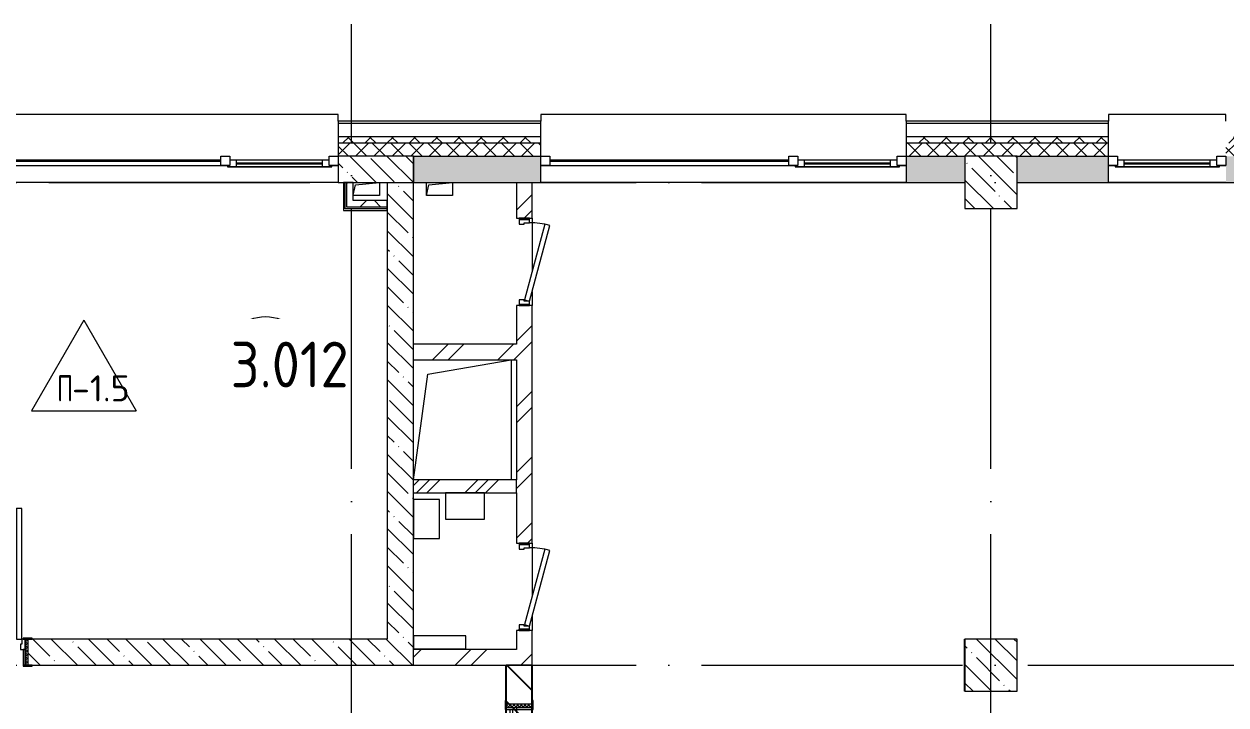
# Model space of a CAD drawing. Header units: millimetres. Extents: x -68946 to 288321, y -402657 to 324925.
# Drawn here: x 25554 to 34762, y -204871 to -199653 of the extents above; entities that cross this region are included whole.
import ezdxf

# ---------------------------------------------------------------- set-up
doc = ezdxf.new("R2010")
doc.units = ezdxf.units.MM
doc.linetypes.add('ADSK_Линия сетки', pattern=[2500, 2000, -250, 0, -250])
for name, color, linetype, lineweight in [('A-AREA-____-IDEN', 250, 'Continuous', 9), ('A-DETL-____-OTLN', 250, 'Continuous', 5), ('A-DETL-GENF-OTLN', 250, 'Continuous', 5), ('A-DOOR-____-MCUT', 250, 'Continuous', 5), ('A-DOOR-____-OTLN', 250, 'Continuous', 5), ('A-DOOR-FRAM-MCUT', 31, 'Continuous', 5), ('A-DOOR-FRAM-OTLN', 31, 'Continuous', 5), ('A-DOOR-GLAZ-MCUT', 31, 'Continuous', 5), ('A-FLOR-____-IDEN', 11, 'Continuous', 9), ('A-FLOR-____-OTLN', 192, 'Continuous', 9), ('A-GLAZ-____-MCUT', 250, 'Continuous', 9), ('A-GLAZ-____-OTLN', 250, 'Continuous', 5), ('A-WALL-____-MCUT', 250, 'Continuous', 13), ('A-WALL-____-PATT', 250, 'Continuous', 13), ('A-WALL-FNSH-MCUT', 250, 'Continuous', 13), ('I-WALL-____-OTLN', 250, 'Continuous', 9), ('S-COLS-____-MCUT', 250, 'Continuous', 25), ('S-COLS-____-OTLN', 250, 'Continuous', 9), ('S-GRID-____-OTLN', 250, 'Continuous', 9)]:
    doc.layers.add(name, color=color, linetype=linetype, lineweight=lineweight)
doc.styles.add('ISOCPEUR_1', font='isocpeur.ttf', dxfattribs={"width": 0.9, "height": 250})
doc.styles.add('ISOCPEUR_2', font='isocpeur.ttf', dxfattribs={"height": 160})
pattern_1 = [(45, (-3188.22, -259241.4), (-251.4472, 251.4472), []), (45, (-3188.22, -258860.4), (-251.4472, 251.4472), [])]
pattern_2 = [(135, (-3188.22, -259241.39), (-142.5612, -142.5612), []), (135, (-3045.66, -259241.39), (-142.5612, -142.5612), [252.016, -50.403, 3.353, -47.05])]
pattern_3 = [(45, (-3188.22, -259241.39), (-141.42136, 141.42136), []), (135, (-3188.22, -259241.39), (-141.42136, -141.42136), [])]

# ---------------------------------------------------------------- blocks, each defined once
blk = doc.blocks.new('Дверь_СКБ_1Ст_Внутренняя1 - Н_Д-7л_670x1875h_Технический шкаф ЭОМ и СС-V1-АР1_Маркировочный план 3 этажа')
at = {"layer": 'A-DOOR-____-OTLN'}
h = blk.add_hatch(dxfattribs=at)
h.set_pattern_fill('FP_5', color=256, style=0, pattern_type=2)
h.set_pattern_definition([(135, (1951.41, 124.685), (-14.14214, -14.14214), []), (225, (1951.41, 124.685), (14.14214, -14.14214), [])])
h.paths.add_polyline_path([(347.5, 40), (337.5, 40), (337.5, -40), (347.5, -40), (347.5, 1.4)])
at = {"layer": 'A-DOOR-FRAM-OTLN'}
h = blk.add_hatch(dxfattribs=at)
h.set_pattern_fill('FP_6', color=256, style=0, pattern_type=2)
h.set_pattern_definition([(45, (-171.384, 124.685), (-14.1421, 14.1421), []), (135, (-171.384, 124.685), (-14.1421, -14.1421), [])])
h.paths.add_polyline_path([(-312.5, -40), (-312.5, 40), (-322.5, 40), (-322.5, -40)])
at = {"layer": 'A-DOOR-____-MCUT'}
for p, q in [((-267.1, 195.3), (-277.4, 156.7)), ((312.5, 40), (-267.1, 195.3)), ((-277.4, 156.7), (302.1, 1.4)), ((302.1, 1.4), (312.5, 40))]:
    blk.add_line(p, q, dxfattribs=at)
at = {"layer": 'A-DOOR-____-OTLN'}
blk.add_arc((312.5, 40), 600, 165, 180, dxfattribs=at)
at = {"layer": 'A-DOOR-FRAM-MCUT'}
for p, q in [((-312.5, 40), (-322.5, 40)), ((-322.5, 40), (-322.5, -40)), ((-287.5, 40), (-312.5, 40)), ((-312.5, 40), (-312.5, -40)), ((-312.5, -40), (-312.5, 40)), ((-287.5, 0), (-287.5, 40)), ((-277.5, 0), (-287.5, 0)), ((-277.5, -40), (-277.5, 0)), ((312.5, 0), (302.5, 0)), ((302.5, 0), (302.5, -40)), ((312.5, 40), (312.5, 0)), ((337.5, 40), (312.5, 40)), ((337.5, -40), (337.5, 40)), ((347.5, 40), (337.5, 40)), ((337.5, 40), (337.5, -40)), ((347.5, -40), (347.5, 40)), ((-322.5, -40), (-312.5, -40)), ((-312.5, -40), (-277.5, -40)), ((302.5, -40), (337.5, -40)), ((337.5, -40), (347.5, -40))]:
    blk.add_line(p, q, dxfattribs=at)
blk = doc.blocks.new('Окно_СКБ_1Ст1 - 120_Окно_СКБ_1Ст_900_ОК3л-29018700-АР1_Маркировочный план 3 этажа')
at = {"layer": 'A-GLAZ-____-MCUT'}
for p, q in [((-450, -195), (-450, -125)), ((-450, -125), (-380, -125)), ((-380, -125), (-380, -195)), ((380, -155), (-380, -155)), ((-380, -155), (-380, -195)), ((-330, -205), (-330, -155)), ((330, -205), (330, -155)), ((380, -195), (380, -125)), ((380, -125), (450, -125)), ((380, -195), (380, -155)), ((450, -125), (450, -195)), ((-380, -195), (-450, -195)), ((-380, -195), (-400, -195)), ((-400, -195), (-400, -205)), ((-400, -205), (400, -205)), ((400, -205), (-400, -205)), ((450, -195), (380, -195)), ((400, -195), (380, -195)), ((400, -205), (400, -195))]:
    blk.add_line(p, q, dxfattribs=at)
at = {"layer": 'A-GLAZ-____-MCUT', "lineweight": 5}
for p, q in [((-330, -175), (330, -175)), ((330, -185), (-330, -185))]:
    blk.add_line(p, q, dxfattribs=at)
at = {"layer": 'A-GLAZ-____-OTLN'}
for p, q in [((-450, -195), (-400, -195)), ((400, -195), (450, -195))]:
    blk.add_line(p, q, dxfattribs=at)
blk = doc.blocks.new('Окно_СКБ_2Ст1 - Окно_СКБ_2Ст_2800_ОК11-29018754-АР1_Маркировочный план 3 этажа')
at = {"layer": 'A-GLAZ-____-MCUT'}
for p, q in [((-1400, -195), (-1400, -125)), ((-1400, -125), (-1330, -125)), ((-1330, -125), (-1330, -195)), ((500, -195), (500, -125)), ((500, -125), (570, -125)), ((570, -125), (570, -195)), ((1330, -155), (570, -155)), ((570, -155), (570, -195)), ((620, -205), (620, -155)), ((1280, -205), (1280, -155)), ((1330, -195), (1330, -125)), ((1330, -125), (1400, -125)), ((1330, -195), (1330, -155)), ((1400, -125), (1400, -195)), ((-1330, -195), (-1400, -195)), ((570, -195), (500, -195)), ((570, -195), (550, -195)), ((550, -195), (550, -205)), ((550, -205), (1350, -205)), ((1350, -205), (550, -205)), ((1400, -195), (1330, -195)), ((1350, -195), (1330, -195)), ((1350, -205), (1350, -195))]:
    blk.add_line(p, q, dxfattribs=at)
at = {"layer": 'A-GLAZ-____-MCUT', "lineweight": 5}
for p, q in [((500, -155), (-1330, -155)), ((500, -165), (-1330, -165)), ((620, -175), (1280, -175)), ((1280, -185), (620, -185))]:
    blk.add_line(p, q, dxfattribs=at)
at = {"layer": 'A-GLAZ-____-OTLN'}
for p, q in [((-1400, -195), (550, -195)), ((1350, -195), (1400, -195))]:
    blk.add_line(p, q, dxfattribs=at)
blk = doc.blocks.new('Окно_СКБ_2Ст1 - Окно_СКБ_2Ст_2800_ОК12-29019270-АР1_Маркировочный план 3 этажа')
at = {"layer": 'A-GLAZ-____-MCUT'}
for p, q in [((-1400, -195), (-1400, -125)), ((-1400, -125), (-1330, -125)), ((-1330, -125), (-1330, -195)), ((500, -195), (500, -125)), ((500, -125), (570, -125)), ((570, -125), (570, -195)), ((1330, -155), (570, -155)), ((570, -155), (570, -195)), ((620, -205), (620, -155)), ((1280, -205), (1280, -155)), ((1330, -195), (1330, -125)), ((1330, -125), (1400, -125)), ((1330, -195), (1330, -155)), ((1400, -125), (1400, -195)), ((-1330, -195), (-1400, -195)), ((570, -195), (500, -195)), ((570, -195), (550, -195)), ((550, -195), (550, -205)), ((550, -205), (1350, -205)), ((1350, -205), (550, -205)), ((1400, -195), (1330, -195)), ((1350, -195), (1330, -195)), ((1350, -205), (1350, -195))]:
    blk.add_line(p, q, dxfattribs=at)
at = {"layer": 'A-GLAZ-____-MCUT', "lineweight": 5}
for p, q in [((500, -155), (-1330, -155)), ((500, -165), (-1330, -165)), ((620, -175), (1280, -175)), ((1280, -185), (620, -185))]:
    blk.add_line(p, q, dxfattribs=at)
at = {"layer": 'A-GLAZ-____-OTLN'}
for p, q in [((-1400, -195), (550, -195)), ((1350, -195), (1400, -195))]:
    blk.add_line(p, q, dxfattribs=at)
blk = doc.blocks.new('WNW_Отлив1 - Отлив_металлический 2-28596055-АР1_Маркировочный план 3 этажа')
at = {"layer": 'A-GLAZ-____-OTLN'}
for p, q in [((450, 320), (-450, 320)), ((-450, 320), (-450, 270)), ((450, 270), (450, 320))]:
    blk.add_line(p, q, dxfattribs=at)
blk = doc.blocks.new('WNW_Отлив1 - Отлив_металлический 2-28596384-АР1_Маркировочный план 3 этажа')
at = {"layer": 'A-GLAZ-____-OTLN'}
for p, q in [((1400, 320), (-1400, 320)), ((-1400, 320), (-1400, 270)), ((1400, 270), (1400, 320))]:
    blk.add_line(p, q, dxfattribs=at)
blk = doc.blocks.new('Дверь_СКБ_2Ст_Внутренняя1 - Н_Д-6л_1500x2100h_Лифтовой холл _зона безопасности МГН_-42029124-АР1_Маркировочный план 3 этажа')
at = {"layer": 'A-DOOR-____-OTLN'}
h = blk.add_hatch(dxfattribs=at)
h.set_pattern_fill('FP_22', color=256, style=0, pattern_type=2)
h.set_pattern_definition([(135, (1551.41, 164.685), (-14.14214, -14.14214), []), (225, (1551.41, 164.685), (14.14214, -14.14214), [])])
h.paths.add_polyline_path([(762.5, -100), (762.5, 100), (737.5, 100), (737.5, -100)])
at = {"layer": 'A-DOOR-FRAM-OTLN'}
h = blk.add_hatch(dxfattribs=at)
h.set_pattern_fill('FP_23', color=256, style=0, pattern_type=2)
h.set_pattern_definition([(45, (-571.384, 164.685), (-14.1421, 14.1421), []), (135, (-571.384, 164.685), (-14.1421, -14.1421), [])])
h.paths.add_polyline_path([(-712.5, -100), (-712.5, 100), (-737.5, 100), (-737.5, -100)])
at = {"layer": 'A-DOOR-____-MCUT'}
for p, q in [((712.5, 1100), (672.5, 1100)), ((672.5, 1100), (672.5, 100)), ((712.5, 100), (712.5, 1100)), ((-687.5, 500), (-687.5, 100)), ((-647.5, 500), (-687.5, 500)), ((-647.5, 100), (-647.5, 500)), ((-687.5, 100), (-647.5, 100)), ((672.5, 100), (712.5, 100))]:
    blk.add_line(p, q, dxfattribs=at)
at = {"layer": 'A-DOOR-____-OTLN'}
for centre, radius, start, end in [((712.5, 100), 1000, 90, 180), ((-687.5, 100), 400, 0, 90)]:
    blk.add_arc(centre, radius, start, end, dxfattribs=at)
at = {"layer": 'A-DOOR-FRAM-MCUT'}
for p, q in [((-697.5, 108), (-767.5, 108)), ((-767.5, 108), (-767.5, 100)), ((-767.5, 100), (-697.5, 100)), ((-712.5, 100), (-737.5, 100)), ((-737.5, 100), (-737.5, -100)), ((-687.5, 100), (-712.5, 100)), ((-712.5, 100), (-712.5, 20)), ((-712.5, -100), (-712.5, 100)), ((-697.5, 100), (-712.5, 100)), ((-712.5, 100), (-712.5, 99)), ((-712.5, 99), (-697.5, 99)), ((-697.5, 100), (-697.5, 108)), ((-697.5, 99), (-697.5, 100)), ((-687.5, 60), (-687.5, 100)), ((712.5, 100), (712.5, 60)), ((737.5, 100), (712.5, 100)), ((792.5, 108), (722.5, 108)), ((722.5, 108), (722.5, 100)), ((737.5, 100), (722.5, 100)), ((722.5, 100), (722.5, 99)), ((722.5, 100), (792.5, 100)), ((722.5, 99), (737.5, 99)), ((737.5, 20), (737.5, 100)), ((762.5, 100), (737.5, 100)), ((737.5, 100), (737.5, -100)), ((737.5, 99), (737.5, 100)), ((762.5, -100), (762.5, 100)), ((792.5, 100), (792.5, 108)), ((-712.5, 20), (-677.5, 20)), ((-697.5, 20), (-712.5, 20)), ((-712.5, 20), (-712.5, -100)), ((-697.5, -100), (-697.5, 20)), ((-677.5, 60), (-687.5, 60)), ((-677.5, 20), (-677.5, 60)), ((712.5, 60), (702.5, 60)), ((702.5, 60), (702.5, 20)), ((702.5, 20), (737.5, 20)), ((737.5, 20), (722.5, 20)), ((722.5, 20), (722.5, -100)), ((737.5, -100), (737.5, 20)), ((-697.5, -100), (-767.5, -100)), ((-767.5, -100), (-767.5, -108)), ((-767.5, -108), (-697.5, -108)), ((-737.5, -100), (-712.5, -100)), ((-712.5, -100), (-697.5, -100)), ((-697.5, -108), (-697.5, -100)), ((722.5, -100), (737.5, -100)), ((792.5, -100), (722.5, -100)), ((722.5, -100), (722.5, -108)), ((722.5, -108), (792.5, -108)), ((737.5, -100), (762.5, -100)), ((792.5, -108), (792.5, -100))]:
    blk.add_line(p, q, dxfattribs=at)
blk = doc.blocks.new('BSC_Колонна _Прямоугольная - 400x400-V62-АР1_Маркировочный план 3 этажа')
at = {"layer": 'S-COLS-____-OTLN', "lineweight": 5}
h = blk.add_hatch(dxfattribs=at)
h.set_pattern_fill('FP_36', color=256, style=0, pattern_type=2)
h.set_pattern_definition([(135, (-36149.98, -54675), (-142.5619, -142.5619), []), (135, (-36007.42, -54675), (-142.5619, -142.5619), [252.016, -50.403, 3.353, -47.05])])
h.paths.add_polyline_path([(200, -200), (200, 200), (-200, 200), (-200, -200)])
at = {"layer": 'S-COLS-____-MCUT', "lineweight": 5}
for p, q in [((200, 200), (-200, 200)), ((-200, 200), (-200, -200)), ((200, -200), (200, 200)), ((-200, -200), (200, -200))]:
    blk.add_line(p, q, dxfattribs=at)
blk = doc.blocks.new('BSC_Колонна _Прямоугольная - 400x400-V68-АР1_Маркировочный план 3 этажа')
at = {"layer": 'S-COLS-____-OTLN', "lineweight": 5}
h = blk.add_hatch(dxfattribs=at)
h.set_pattern_fill('FP_42', color=256, style=0, pattern_type=2)
h.set_pattern_definition([(135, (-36149.98, -58375), (-142.5619, -142.5619), []), (135, (-36007.42, -58375), (-142.5619, -142.5619), [252.016, -50.403, 3.353, -47.05])])
h.paths.add_polyline_path([(-200, -200), (200, -200), (200, 200), (-200, 200), (-200, -142.8)])
at = {"layer": 'S-COLS-____-MCUT', "lineweight": 5}
for p, q in [((200, 200), (-200, 200)), ((-200, 200), (-200, -200)), ((200, -200), (200, 200)), ((-200, -200), (200, -200))]:
    blk.add_line(p, q, dxfattribs=at)
blk = doc.blocks.new('_Wn_-As_OpeningMEP_floor__Rectangular - _Wn_-As_OpeningMEP_floor__Rectangular-33950681-АР1_Маркировочный план 3 этажа')
at = {"layer": 'A-DETL-GENF-OTLN', "lineweight": 5}
for p, q in [((-264.4, 399.4), (375, 510)), ((-375, -410), (-264.4, 399.4))]:
    blk.add_line(p, q, dxfattribs=at)
blk = doc.blocks.new('Дверь_СКБ_2Ст_Фрамуга2 - Н_ВВ-12_2700x2600h_Коридоры-42028589-АР1_Маркировочный план 3 этажа')
at = {"layer": 'A-DOOR-____-OTLN'}
h = blk.add_hatch(dxfattribs=at)
h.set_pattern_fill('FP_52', color=256, style=0, pattern_type=2)
h.set_pattern_definition([(135, (951.411, 164.685), (-14.1421, -14.1421), []), (225, (951.411, 164.685), (14.1421, -14.1421), [])])
h.paths.add_polyline_path([(1337.5, 60), (1337.5, -100), (1362.5, -100), (1362.5, 100), (1337.5, 100), (1337.5, 98.1)])
at = {"layer": 'A-DOOR-FRAM-OTLN'}
h = blk.add_hatch(dxfattribs=at)
h.set_pattern_fill('FP_53', color=256, style=0, pattern_type=2)
h.set_pattern_definition([(45, (-1171.384, 164.685), (-14.1421, 14.1421), []), (135, (-1171.384, 164.685), (-14.1421, -14.1421), [])])
h.paths.add_polyline_path([(-1337.5, -100), (-1312.5, -100), (-1312.5, 100), (-1337.5, 100)])
at = {"layer": 'A-DOOR-____-MCUT'}
for p, q in [((-1287.5, 1050), (-1287.5, 100)), ((-1237.5, 1050), (-1287.5, 1050)), ((-1237.5, 100), (-1237.5, 1050)), ((612.5, 1050), (562.5, 1050)), ((562.5, 1050), (562.5, 100)), ((612.5, 100), (612.5, 1050)), ((-1287.5, 100), (-1237.5, 100)), ((562.5, 100), (612.5, 100))]:
    blk.add_line(p, q, dxfattribs=at)
at = {"layer": 'A-DOOR-____-OTLN'}
for centre, start, end in [((-1287.5, 100), 0, 90), ((612.5, 100), 90, 180)]:
    blk.add_arc(centre, 950, start, end, dxfattribs=at)
at = {"layer": 'A-DOOR-FRAM-MCUT'}
for p, q in [((-1297.5, 108), (-1367.5, 108)), ((-1367.5, 108), (-1367.5, 100)), ((-1367.5, 100), (-1297.5, 100)), ((-1312.5, 100), (-1337.5, 100)), ((-1337.5, 100), (-1337.5, -100)), ((-1287.5, 100), (-1312.5, 100)), ((-1312.5, 100), (-1312.5, 20)), ((-1312.5, -100), (-1312.5, 100)), ((-1297.5, 100), (-1297.5, 108)), ((-1287.5, 60), (-1287.5, 100)), ((612.5, 100), (612.5, 60)), ((637.5, 100), (612.5, 100)), ((622.5, 108), (622.5, 100)), ((692.5, 108), (622.5, 108)), ((622.5, 100), (622.5, 20)), ((737.5, 100), (637.5, 100)), ((637.5, 20), (637.5, 100)), ((637.5, 20), (637.5, 100)), ((682.5, 108), (682.5, 100)), ((752.5, 108), (682.5, 108)), ((692.5, 100), (692.5, 108)), ((737.5, 100), (737.5, 20)), ((752.5, 100), (752.5, 108)), ((752.5, 100), (752.5, 20)), ((752.5, 100), (1337.5, 100)), ((1392.5, 108), (1322.5, 108)), ((1322.5, 108), (1322.5, 100)), ((1322.5, 100), (1322.5, 20)), ((1322.5, 100), (1392.5, 100)), ((1337.5, 100), (1337.5, 20)), ((1362.5, 100), (1337.5, 100)), ((1337.5, 100), (1337.5, -100)), ((1362.5, -100), (1362.5, 100)), ((1392.5, 100), (1392.5, 108)), ((-1312.5, 20), (-1277.5, 20)), ((-1297.5, 20), (-1312.5, 20)), ((-1312.5, 20), (-1312.5, -100)), ((-1297.5, -100), (-1297.5, 20)), ((-1277.5, 60), (-1287.5, 60)), ((-1277.5, 20), (-1277.5, 60)), ((612.5, 60), (602.5, 60)), ((602.5, 60), (602.5, 20)), ((602.5, 20), (637.5, 20)), ((622.5, 12), (622.5, 20)), ((692.5, 12), (622.5, 12)), ((737.5, 20), (637.5, 20)), ((682.5, 20), (682.5, 12)), ((682.5, 12), (752.5, 12)), ((692.5, 20), (692.5, 12)), ((752.5, 12), (752.5, 20)), ((1337.5, 20), (752.5, 20)), ((1337.5, 20), (1322.5, 20)), ((1322.5, 20), (1322.5, -100)), ((1337.5, -100), (1337.5, 20)), ((-1297.5, -100), (-1367.5, -100)), ((-1367.5, -100), (-1367.5, -108)), ((-1367.5, -108), (-1297.5, -108)), ((-1337.5, -100), (-1312.5, -100)), ((-1312.5, -100), (-1297.5, -100)), ((-1297.5, -108), (-1297.5, -100)), ((1322.5, -100), (1337.5, -100)), ((1392.5, -100), (1322.5, -100)), ((1322.5, -100), (1322.5, -108)), ((1322.5, -108), (1392.5, -108)), ((1337.5, -100), (1362.5, -100)), ((1392.5, -108), (1392.5, -100))]:
    blk.add_line(p, q, dxfattribs=at)
at = {"layer": 'A-DOOR-GLAZ-MCUT'}
for p, q in [((1322.5, 70), (737.5, 70)), ((1322.5, 50), (737.5, 50))]:
    blk.add_line(p, q, dxfattribs=at)
blk = doc.blocks.new('_Wn_-As_OpeningMEP_floor__Rectangular - _Wn_-As_OpeningMEP_floor__Rectangular-V76-АР1_Маркировочный план 3 этажа')
at = {"layer": 'A-DETL-GENF-OTLN', "lineweight": 5}
for p, q in [((-82.3, 82.3), (100, 100)), ((-99.8, 0.8), (-82.3, 82.3))]:
    blk.add_line(p, q, dxfattribs=at)
blk = doc.blocks.new('_Wn_-As_OpeningMEP_floor__Rectangular - _Wn_-As_OpeningMEP_floor__Rectangular-35307840-АР1_Маркировочный план 3 этажа')
at = {"layer": 'A-DETL-GENF-OTLN', "lineweight": 5}
for p, q in [((-82.3, 82.3), (100, 100)), ((-100, 0), (-82.3, 82.3))]:
    blk.add_line(p, q, dxfattribs=at)
blk = doc.blocks.new('AAR_СКБ_Марка_Помещения_мал - Номер-28977439-АР1_Маркировочный план 3 этажа')
at = {"layer": 'A-AREA-____-IDEN'}
blk.add_circle((-0.028, 0), 3, dxfattribs=at)
blk = doc.blocks.new('AAR_СКБ_Марка_Перекрытия - Марка пола-17325028-АР1_Маркировочный план 3 этажа')
at = {"layer": 'A-FLOR-____-IDEN'}
for p, q in [((0, 6.932), (-4.002, 0)), ((0, 6.932), (4.002, 0)), ((-4.002, 0), (4.002, 0))]:
    blk.add_line(p, q, dxfattribs=at)

msp = doc.modelspace()

# ---------------------------------------------------------------- hatches: boundary and pattern name
h = msp.add_hatch()
h.set_pattern_fill('FP_1', color=256, style=0, pattern_type=2)
h.set_pattern_definition([(135, (-3188.22, -259241.39), (-141.42136, -141.42136), [])])
h.paths.add_polyline_path([(29246.7763, -207866.3886), (29446.7763, -207866.3886), (29446.7763, -204866.3883), (29246.7763, -204866.3883), (29246.7763, -207596.3883)])
h.paths.add_polyline_path([(29446.7763, -204866.3883), (29446.7763, -204566.388), (29246.7763, -204566.388), (29246.7763, -204866.3883)])
at = {"layer": 'A-WALL-____-PATT', "lineweight": 15, "true_color": 0x000000}
h = msp.add_hatch(dxfattribs=at)
h.set_pattern_fill('FP_16', color=18, style=0, pattern_type=2)
h.set_pattern_definition([(135, (-3188.22, -259241.39), (-84.85281, -84.85281), []), (225, (-3188.22, -259241.39), (84.85281, -84.85281), [])])
h.paths.add_polyline_path([(59832.0058, -200566.3892), (66071.7763, -200566.3892), (66071.7763, -200516.3892), (59832.0058, -200516.3892)])
h.paths.add_polyline_path([(58281.5715, -200566.3892), (58632.0058, -200566.3892), (58632.0058, -200516.3892), (57981.7763, -200516.3892), (57981.7763, -200566.3892), (58109.3968, -200566.3892)])
h.paths.add_polyline_path([(56379.2388, -200566.3892), (57081.7763, -200566.3892), (57081.7763, -200516.3892), (49662.0053, -200516.3892), (49662.0053, -200566.3892), (54072.3616, -200566.3892)])
h.paths.add_polyline_path([(47762.0053, -200566.3892), (48412.0053, -200566.3892), (48412.0053, -200516.3892), (47762.0053, -200516.3892)])
h.paths.add_polyline_path([(46461.7544, -200566.3892), (46862.0053, -200566.3892), (46862.0053, -200516.3892), (45362.0053, -200516.3892), (45362.0053, -200566.3892), (46361.3368, -200566.3892)])
h.paths.add_polyline_path([(42537.9752, -200566.3892), (42562.0053, -200566.3892), (42562.0053, -200516.3892), (41012.0053, -200516.3892), (41012.0053, -200566.3892), (42161.7544, -200566.3892)])
h.paths.add_polyline_path([(37361.5805, -200566.3892), (38212.0053, -200566.3892), (38212.0053, -200516.3892), (36662.0053, -200516.3892), (36662.0053, -200566.3892)])
h.paths.add_polyline_path([(33310.4662, -200566.3892), (33861.7763, -200566.3892), (33861.7763, -200516.3892), (32312.0053, -200516.3892), (32312.0053, -200566.3892), (33161.7544, -200566.3892)])
h.paths.add_polyline_path([(34761.7763, -200566.3892), (35412.0053, -200566.3892), (35412.0053, -200516.3892), (34761.7763, -200516.3892)])
h.paths.add_polyline_path([(28696.7116, -200566.3892), (29512.0053, -200566.3892), (29512.0053, -200516.3892), (27961.7763, -200516.3892), (27961.7763, -200566.3892), (28636.7763, -200566.3892)])
h.paths.add_polyline_path([(23686.7763, -200566.3892), (25161.7763, -200566.3892), (25161.7763, -200516.3892), (20706.7763, -200516.3892), (20706.7763, -200566.3892), (21936.7763, -200566.3892)])
h.paths.add_polyline_path([(19456.7763, -200566.3892), (19456.7763, -200516.3892), (18716.7544, -200516.3892), (18716.7544, -200566.3892), (18892.4832, -200566.3892)])
h.paths.add_polyline_path([(11395.1321, -200566.3892), (17816.7544, -200566.3892), (17816.7544, -200516.3892), (9561.7544, -200516.3892), (9561.7544, -200566.3892), (10818.4128, -200566.3892)])
h.paths.add_polyline_path([(6661.7983, -200566.3892), (6761.7544, -200566.3892), (6761.7544, -200516.3892), (5561.7544, -200516.3892), (5561.7544, -200566.3892), (6541.7983, -200566.3892)])
h.paths.add_polyline_path([(2486.8039, -200566.3892), (4361.7544, -200566.3892), (4361.7544, -200516.3892), (-3538.2456, -200516.3892), (-3538.2456, -200566.3892), (2461.8039, -200566.3892)])
h = msp.add_hatch(dxfattribs=at)
h.set_pattern_fill('FP_17', color=18, style=0, pattern_type=2)
h.set_pattern_definition([(45, (-3188.22, -259241.39), (-70.71068, 70.71068), []), (135, (-3188.22, -259241.39), (-70.71068, -70.71068), [])])
h.paths.add_polyline_path([(17162.3253, -200666.3892), (17816.7544, -200666.3283), (17816.7544, -200566.3892), (9561.7544, -200566.3892), (9561.7544, -200666.3892), (14855.448, -200666.3892)])
h.paths.add_polyline_path([(63299.8706, -200666.3892), (66001.7763, -200666.3283), (66001.7763, -200599.7225), (66071.7763, -200566.3892), (59832.0058, -200566.3892), (59832.0058, -200666.3892), (60561.7544, -200666.3892)])
h.paths.add_polyline_path([(58632.0058, -200666.3892), (58632.0058, -200566.3892), (57981.7763, -200566.3892), (57981.7763, -200666.3892), (58109.3968, -200666.3892)])
h.paths.add_polyline_path([(50291.7763, -200666.3892), (57081.7763, -200666.3283), (57081.7763, -200566.3892), (49662.0053, -200566.3892), (49662.0053, -200666.3892)])
h.paths.add_polyline_path([(46862.0053, -200666.3892), (46862.0053, -200566.3892), (45362.0053, -200566.3892), (45362.0053, -200666.3892), (46861.7544, -200666.388)])
h.paths.add_polyline_path([(48412.0053, -200666.3892), (48412.0053, -200566.3892), (47762.0053, -200566.3892), (47762.0053, -200666.3892)])
h.paths.add_polyline_path([(42562.0053, -200666.3892), (42562.0053, -200566.3892), (41012.0053, -200566.3892), (41012.0053, -200666.3892), (42561.7544, -200666.388)])
h.paths.add_polyline_path([(37561.5805, -200666.3892), (38212.0053, -200666.3283), (38212.0053, -200566.3892), (36662.0053, -200566.3892), (36662.0053, -200666.3892), (37475.0852, -200666.3892)])
h.paths.add_polyline_path([(33861.7763, -200666.3892), (33861.7763, -200566.3892), (32312.0053, -200566.3892), (32312.0053, -200666.3892), (33310.4662, -200666.3892)])
h.paths.add_polyline_path([(35412.0053, -200666.3892), (35412.0053, -200566.3892), (34761.7763, -200566.3892), (34761.7763, -200666.3892)])
h.paths.add_polyline_path([(29446.7763, -200666.3892), (29512.0053, -200666.3283), (29512.0053, -200566.3892), (27961.7763, -200566.3892), (27961.7763, -200666.3892), (28696.7116, -200666.3892)])
h.paths.add_polyline_path([(23886.7763, -200666.3892), (25161.7763, -200666.3283), (25161.7763, -200566.3892), (20706.7763, -200566.3892), (20706.7763, -200666.3892), (23886.7577, -200666.3886)])
h.paths.add_polyline_path([(18716.7544, -200666.3892), (19456.7763, -200666.3283), (19456.7763, -200566.3892), (18716.7544, -200566.3892), (18716.7544, -200666.3283)])
h.paths.add_polyline_path([(6761.7544, -200666.3892), (6761.7544, -200566.3892), (5561.7544, -200566.3892), (5561.7544, -200666.3892), (6661.7983, -200666.3892)])
h.paths.add_polyline_path([(2461.8039, -200666.3892), (4361.7544, -200666.3892), (4361.7544, -200566.3892), (-3488.2456, -200566.3892), (-3488.2456, -200666.3892), (-1292.6929, -200666.3892)])
h = msp.add_hatch(dxfattribs=at)
h.set_pattern_fill('FP_24', color=18, style=0, pattern_type=2)
h.set_pattern_definition(pattern_2)
h.paths.add_polyline_path([(28060.8411, -200866.3892), (28336.7763, -200866.3892), (28336.7763, -200666.3892), (27961.7763, -200666.3892), (27961.7774, -200866.3886), (28001.7763, -200866.3886)])
h.paths.add_polyline_path([(23886.7763, -200866.3892), (25161.7763, -200866.3886), (25161.7763, -200666.3892), (23886.7763, -200666.3892), (23886.7763, -200819.074)])
h = msp.add_hatch(dxfattribs=at)
h.set_pattern_fill('FP_24', color=18, style=0, pattern_type=2)
h.set_pattern_definition(pattern_2)
h.paths.add_polyline_path([(28369.3983, -204366.3886), (28536.7763, -204366.3886), (28536.7763, -200666.3892), (28336.7763, -200666.3892), (28336.7763, -204366.3886)])
h = msp.add_hatch(dxfattribs=at)
h.set_pattern_fill('FP_50', color=18, style=0, pattern_type=2)
h.set_pattern_definition([(50, (-3188.22, -259241.4), (364.3679, -31.8783), [38.1, -419.1]), (355, (-3188.22, -259241.4), (-70.4859, 382.1133), [30.48, -335.28]), (100.451, (-3157.86, -259244.05), (293.885, 350.2334), [32.38, -356.18]), (46.184, (-3188.22, -259139.8), (542.1585, -84.0858), [57.15, -628.65]), (96.636, (-3143.04, -259146.8), (474.805, 494.8554), [48.57, -534.27]), (351.184, (-3188.2, -259139.8), (474.8102, 494.85), [45.72, -502.92]), (21, (-3137.42, -259165.2), (303.2285, -204.5305), [38.1, -419.1]), (326, (-3137.42, -259165.2), (123.6039, 368.376), [30.48, -335.28]), (71.451, (-3112.15, -259182.23), (426.8341, 163.8427), [32.38, -356.18]), (37.5, (-3188.22, -259241.39), (6.17665, 169.11015), [16.764, -314.452, 16.764, -323.596, -336.55]), (37.5, (-3188.22, -259241.39), (6.17665, 169.11015), [-671.576, 16.764, -319.786]), (7.5, (-3188.22, -259241.39), (133.63888, 200.3615), [16.764, -177.292, 16.764, -306.832, -128.27]), (7.5, (-3188.22, -259241.39), (133.63888, 200.3615), [-517.652, 16.764, -111.506]), (327.5, (-3301.51, -259241.39), (271.18182, -11.45836), [16.764, -110.236, 16.764, -379.476, -525.78]), (327.5, (-3301.51, -259241.39), (271.18182, -11.45836), [-523.24, 16.764, -509.016]), (317.5, (-3352.3, -259241.4), (296.2585, 50.85285), [16.764, -148.336, 16.764, -246.38, -373.38]), (317.5, (-3352.3, -259241.4), (296.2585, 50.85285), [-428.244, 16.764, -356.616])])
h.paths.add_polyline_path([(65861.7763, -200866.3892), (65861.7763, -200666.3892), (60561.7544, -200666.3892), (60561.7544, -200866.3892), (65157.4421, -200866.3892)])
h.paths.add_polyline_path([(60161.7544, -200866.3892), (60161.7544, -200666.3892), (59832.0058, -200666.3892), (59832.0058, -200866.3892), (60111.4448, -200866.3892)])
h.paths.add_polyline_path([(58093.0301, -200866.3892), (58632.0058, -200866.1591), (58632.0058, -200666.3892), (57981.7763, -200666.3892), (57981.7763, -200866.3892), (58081.5715, -200866.3892)])
h.paths.add_polyline_path([(56061.7763, -200866.3892), (57081.7763, -200866.2332), (57081.7763, -200666.3892), (56061.7544, -200666.3892), (56061.7544, -200866.3892)])
h.paths.add_polyline_path([(50110.1492, -200866.3892), (51161.7544, -200866.3892), (51161.7544, -200666.3892), (49662.0053, -200666.3892), (49662.0053, -200866.3892)])
h.paths.add_polyline_path([(47762.0053, -200866.3892), (48412.0053, -200866.3892), (48412.0053, -200666.3892), (47762.0053, -200666.3892), (47762.0053, -200855.3256)])
h.paths.add_polyline_path([(46461.7544, -200866.3892), (46461.7544, -200666.3892), (45362.0053, -200666.3892), (45362.0053, -200866.3892), (46405.1004, -200866.3892)])
h.paths.add_polyline_path([(46861.7763, -200866.3892), (46862.0053, -200866.3892), (46861.7544, -200866.3892)])
h.paths.add_polyline_path([(41861.5805, -200866.3892), (42161.7544, -200865.873), (42161.7544, -200666.3892), (41012.0053, -200666.3892), (41012.0053, -200866.3892), (41841.7763, -200866.3892)])
h.paths.add_polyline_path([(52660.8217, -200866.3892), (55661.7544, -200866.3012), (55661.7544, -200666.3892), (51561.7544, -200666.3892), (51561.7544, -200866.3892), (51981.8542, -200866.3892)])
h.paths.add_polyline_path([(37532.7145, -200866.3892), (37661.7544, -200866.3892), (37661.7544, -200666.3892), (36662.0053, -200666.3892), (36662.0053, -200866.3892), (37362.64, -200866.3892)])
h.paths.add_polyline_path([(35412.0053, -200866.3892), (35412.0053, -200666.3892), (34761.7763, -200666.3892), (34761.7763, -200866.3892)])
h.paths.add_polyline_path([(33861.7763, -200866.3892), (33861.7763, -200666.3892), (33161.7544, -200666.3892), (33161.7763, -200866.3892), (33310.4662, -200866.3892)])
h.paths.add_polyline_path([(38212.0053, -200866.3892), (38212.0053, -200666.3892), (38061.7544, -200666.3892), (38061.7544, -200866.3892)])
h.paths.add_polyline_path([(32761.7544, -200866.3892), (32761.7544, -200666.3892), (32312.0053, -200666.3892), (32312.0053, -200866.3892)])
h.paths.add_polyline_path([(28696.7116, -200866.3892), (29512.0053, -200866.3892), (29512.0053, -200666.3892), (28536.7763, -200666.3892), (28536.7763, -200866.3892), (28620.5378, -200866.3892)])
h = msp.add_hatch(dxfattribs=at)
h.set_pattern_fill('FP_51', color=18, style=0, pattern_type=2)
h.set_pattern_definition(pattern_3)
h.paths.add_polyline_path([(28026.7544, -201056.3886), (28076.7544, -201056.3886), (28076.5805, -200866.3892), (28026.7544, -200866.5656), (28026.7544, -201041.5676)])
h = msp.add_hatch(dxfattribs=at)
h.set_pattern_fill('FP_2', color=18, style=0, pattern_type=2)
h.set_pattern_definition(pattern_1)
h.paths.add_polyline_path([(29326.7763, -204446.3886), (29446.7763, -204446.3886), (29446.7763, -204301.3892), (29326.7763, -204301.3892), (29326.7763, -204366.3892)])
h.paths.add_polyline_path([(29326.7763, -203631.3892), (29446.7763, -203631.3892), (29446.7763, -201811.3892), (29326.7763, -201811.3892), (29326.7763, -203437.2327)])
h.paths.add_polyline_path([(29346.7763, -201141.3892), (29446.7763, -201141.3892), (29446.7763, -200866.3892), (29326.7763, -200866.5676), (29326.7763, -201141.3892)])
h = msp.add_hatch(dxfattribs=at)
h.set_pattern_fill('FP_51', color=18, style=0, pattern_type=2)
h.set_pattern_definition(pattern_3)
h.paths.add_polyline_path([(28295.1316, -201056.3886), (28336.7544, -201056.3886), (28336.7544, -201006.3886), (28076.7544, -201006.3886), (28076.7544, -201056.3886), (28109.3909, -201056.3886)])
h = msp.add_hatch(dxfattribs=at)
h.set_pattern_fill('FP_2', color=18, style=0, pattern_type=2)
h.set_pattern_definition(pattern_1)
h.paths.add_polyline_path([(29326.7763, -202226.3886), (29326.7763, -202106.3886), (28536.7763, -202106.3886), (28536.7763, -202226.3886), (29286.7763, -202226.3886)])
h = msp.add_hatch(dxfattribs=at)
h.set_pattern_fill('FP_9', color=18, style=0, pattern_type=2)
h.set_pattern_definition([(45, (-3188.22, -259241.4), (-224.5064, 224.5064), []), (45, (-3108.85, -259241.4), (0, 449.0128), []), (45, (-3267.6, -259241.4), (0, 449.0128), [])])
h.paths.add_polyline_path([(29317.4605, -203246.3886), (29326.7763, -203246.3886), (29326.7763, -203146.3886), (28536.7763, -203146.3886), (28536.7763, -203246.3886), (29315.046, -203246.3886)])
h = msp.add_hatch(dxfattribs=at)
h.set_pattern_fill('FP_24', color=18, style=0, pattern_type=2)
h.set_pattern_definition(pattern_2)
h.paths.add_polyline_path([(27913.3716, -204566.3886), (28536.7763, -204566.3886), (28536.7763, -204366.3886), (25586.7763, -204366.3886), (25586.7763, -204566.3886), (27760.1811, -204566.3886)])
h.paths.add_polyline_path([(23686.7763, -204566.3886), (24086.7763, -204566.3886), (24086.7763, -204366.3886), (23686.7763, -204366.3886), (23686.7763, -204446.5688)])
h = msp.add_hatch(dxfattribs=at)
h.set_pattern_fill('FP_2', color=18, style=0, pattern_type=2)
h.set_pattern_definition(pattern_1)
h.paths.add_polyline_path([(29246.7763, -204566.3886), (29446.7763, -204566.3886), (29446.7763, -204446.3886), (28536.7763, -204446.3886), (28536.7763, -204566.3886), (28875.4959, -204566.3886)])
h = msp.add_hatch(dxfattribs=at)
h.set_pattern_fill('FP_1', color=18, style=0, pattern_type=2)
h.set_pattern_definition([(135, (-3188.22, -259241.39), (-141.42136, -141.42136), [])])
h.paths.add_polyline_path([(29251.7763, -207866.3886), (29446.7763, -207866.3886), (29446.7763, -207566.3889), (29246.7763, -207566.3889), (29246.7763, -207866.3886)])
h.paths.add_polyline_path([(29246.7763, -204866.3889), (29446.7763, -204866.3889), (29446.7763, -204566.3886), (29246.7763, -204566.3886), (29246.7763, -204836.3889)])

# ---------------------------------------------------------------- linework, layer by layer
for p, q in [((29246.7763, -207866.3886), (29246.7763, -204566.388)), ((29446.7763, -207866.3886), (29446.7763, -204566.388))]:
    msp.add_line(p, q)
at = {"layer": 'A-DETL-____-OTLN', "color": 18, "true_color": 0x000000}
for p, q in [((28536.7763, -203296.388), (28536.7763, -203596.388)), ((28736.7763, -203296.388), (28536.7763, -203296.388)), ((28736.7763, -203596.388), (28736.7763, -203296.388)), ((29082.2343, -203246.388), (28782.2343, -203246.388)), ((28782.2343, -203246.388), (28782.2343, -203446.388)), ((29082.2343, -203446.388), (29082.2343, -203246.388)), ((28782.2343, -203446.388), (29082.2343, -203446.388)), ((28536.7763, -203596.388), (28736.7763, -203596.388)), ((28938.4005, -204341.388), (28536.7763, -204341.388)), ((28536.7763, -204341.388), (28536.7763, -204441.3874)), ((28938.4005, -204441.3874), (28938.4005, -204341.388)), ((28536.7763, -204441.3874), (28938.4005, -204441.3874))]:
    msp.add_line(p, q, dxfattribs=at)
at = {"layer": 'A-FLOR-____-OTLN', "color": 18, "lineweight": 5, "true_color": 0x000000}
for p, q in [((28076.7544, -200866.5676), (28276.5805, -200866.5676)), ((28276.5805, -200866.5676), (28276.5805, -200966.5676)), ((28636.7763, -200966.5676), (28636.7763, -200866.5676)), ((28636.7763, -200866.5676), (28836.7763, -200866.5676)), ((28836.7763, -200866.5676), (28836.7763, -200966.5676)), ((28276.5805, -200966.5676), (28076.7544, -200966.5676)), ((28836.7763, -200966.5676), (28636.7763, -200966.5676)), ((29446.7763, -201141.3892), (29446.7763, -201547.2)), ((29446.7763, -201701.7482), (29446.7763, -201811.3892)), ((29286.7763, -202226.3886), (29286.7763, -203146.3886)), ((29446.7763, -203631.3892), (29446.7763, -204037.2)), ((29446.7763, -204191.7482), (29446.7763, -204301.3892)), ((32759.9721, -204766.3892), (32759.9721, -204366.3892)), ((32759.9721, -204366.3892), (32761.7544, -204366.3892)), ((32761.7544, -204766.3892), (32759.9721, -204766.3892))]:
    msp.add_line(p, q, dxfattribs=at)
at = {"layer": 'A-WALL-____-MCUT', "color": 18, "lineweight": 15, "true_color": 0x000000}
for p, q in [((29512.0053, -200416.3892), (27961.7763, -200416.3892)), ((33861.7763, -200416.3892), (32312.0053, -200416.3892)), ((27961.7763, -200516.3892), (27961.7763, -200666.3892)), ((29512.0053, -200516.3892), (27961.7763, -200516.3892)), ((29512.0053, -200666.3892), (29512.0053, -200516.3892)), ((32312.0053, -200516.3892), (32312.0053, -200666.3892)), ((33861.7763, -200516.3892), (32312.0053, -200516.3892)), ((33861.7763, -200666.3892), (33861.7763, -200516.3892)), ((29512.0053, -200566.3892), (27961.7763, -200566.3892)), ((33861.7763, -200566.3892), (32312.0053, -200566.3892)), ((27961.7763, -200666.3892), (27961.7763, -200866.3892)), ((28536.7763, -200666.3892), (27961.7763, -200666.3892)), ((28536.7763, -200666.3892), (29512.0053, -200666.3892)), ((28536.7763, -204566.3886), (28536.7763, -200666.3892)), ((28536.7763, -200666.3892), (28536.7763, -200866.3892)), ((29512.0053, -200866.3892), (29512.0053, -200666.3892)), ((32312.0053, -200666.3892), (32761.7544, -200666.3892)), ((32312.0053, -200666.3892), (32312.0053, -200866.3892)), ((33161.7544, -200666.3892), (33861.7763, -200666.3892)), ((33861.7763, -200866.3892), (33861.7763, -200666.3892)), ((27961.7763, -200866.3892), (28336.7763, -200866.3892)), ((28014.2544, -201068.8886), (28014.2544, -200866.3295)), ((28076.7544, -200866.3295), (28026.7544, -200866.3295)), ((28026.7544, -201056.3886), (28026.7544, -200866.3295)), ((28076.7544, -201006.3886), (28076.7544, -200866.3295)), ((28336.7763, -200866.3892), (28336.7763, -204366.3886)), ((28536.7763, -200866.3892), (29512.0053, -200866.3892)), ((29326.7763, -200866.3892), (29326.7763, -201141.3892)), ((29446.7763, -201141.3892), (29446.7763, -200866.3892)), ((32312.0053, -200866.3892), (32761.7544, -200866.3892)), ((33161.7544, -200866.3892), (33861.7763, -200866.3892)), ((28336.7544, -201068.8886), (28014.2544, -201068.8886)), ((28336.7544, -201056.3886), (28026.7544, -201056.3886)), ((28336.7544, -201006.3886), (28076.7544, -201006.3886)), ((28336.7544, -201056.3886), (28336.7544, -201006.3886)), ((29326.7763, -201141.3892), (29346.7763, -201141.3892)), ((29426.7763, -201141.3892), (29446.7763, -201141.3892)), ((29346.7763, -201811.3892), (29326.7763, -201811.3892)), ((29326.7763, -201811.3892), (29326.7763, -202106.3886)), ((29446.7763, -201811.3892), (29426.7763, -201811.3892)), ((29446.7763, -203631.3892), (29446.7763, -201811.3892)), ((29326.7763, -202106.3886), (28536.7763, -202106.3886)), ((28536.7763, -202226.3886), (29326.7763, -202226.3886)), ((29326.7763, -202226.3886), (29326.7763, -203146.3886)), ((29326.7763, -203146.3886), (28536.7763, -203146.3886)), ((29326.7763, -203246.3886), (29326.7763, -203146.3886)), ((28536.7763, -203246.3886), (29326.7763, -203246.3886)), ((29326.7763, -203246.3886), (29326.7763, -203631.3892)), ((29326.7763, -203631.3892), (29346.7763, -203631.3892)), ((29426.7763, -203631.3892), (29446.7763, -203631.3892)), ((29346.7763, -204301.3892), (29326.7763, -204301.3892)), ((29326.7763, -204301.3892), (29326.7763, -204446.3886)), ((29446.7763, -204301.3892), (29426.7763, -204301.3892)), ((29446.7763, -204836.3889), (29446.7763, -204301.3892)), ((28336.7763, -204366.3886), (25616.7763, -204366.3886)), ((29326.7763, -204446.3886), (28536.7763, -204446.3886)), ((25616.7763, -204566.3886), (28536.7763, -204566.3886)), ((28536.7763, -204566.3886), (29246.7763, -204566.3886)), ((29246.7763, -204566.3886), (29246.7763, -204836.3889)), ((29446.7763, -204566.3886), (29246.7763, -204566.3886))]:
    msp.add_line(p, q, dxfattribs=at)
at = {"layer": 'A-WALL-FNSH-MCUT', "lineweight": 15}
for p, q in [((29512.0053, -200396.3892), (27961.7763, -200396.3892)), ((27961.7763, -200396.3892), (27961.7763, -200516.3892)), ((29512.0053, -200516.3892), (29512.0053, -200396.3892)), ((33861.7763, -200396.3892), (32312.0053, -200396.3892)), ((32312.0053, -200396.3892), (32312.0053, -200516.3892)), ((33861.7763, -200516.3892), (33861.7763, -200396.3892)), ((28001.7544, -200866.3295), (28001.7544, -201081.3886)), ((28026.7544, -200866.3295), (28001.7544, -200866.3295)), ((28001.7544, -201081.3886), (28336.7544, -201081.3886)), ((28336.7544, -201081.3886), (28336.7544, -201056.3886))]:
    msp.add_line(p, q, dxfattribs=at)
at = {"layer": 'I-WALL-____-OTLN', "color": 18, "lineweight": 15, "true_color": 0x000000}
for p, q in [((27961.7763, -200866.3892), (25161.7763, -200866.3892)), ((32312.0053, -200866.3892), (29512.0053, -200866.3892)), ((34761.7763, -200866.3892), (33861.7763, -200866.3892))]:
    msp.add_line(p, q, dxfattribs=at)
at = {"layer": 'S-GRID-____-OTLN', "color": 18, "linetype": 'ADSK_Линия сетки', "true_color": 0x000000}
for p, q in [((28061.7763, -220563.733), (28061.7763, -199653.1503)), ((32961.7763, -220563.733), (32961.7763, -199653.1503)), ((-6757.7749, -200866.3886), (70471.963, -200866.3886)), ((-6757.7749, -204566.3886), (70471.963, -204566.3886))]:
    msp.add_line(p, q, dxfattribs=at)

# ---------------------------------------------------------------- block references
at = {"layer": 'A-AREA-____-IDEN', "color": 18, "true_color": 0x000000, "xscale": 99.99999999999993, "yscale": 99.99999999999993, "zscale": 99.99999999999993}
msp.add_blockref('AAR_СКБ_Марка_Помещения_мал - Номер-28977439-АР1_Маркировочный план 3 этажа', (27406.6904, -202194.9016), dxfattribs=at)
at = {"layer": 'A-DOOR-____-OTLN', "color": 18, "true_color": 0x000000}
for name, p, rotation in [('Дверь_СКБ_1Ст_Внутренняя1 - Н_Д-7л_670x1875h_Технический шкаф ЭОМ и СС-V1-АР1_Маркировочный план 3 этажа', (29386.7763, -201463.8892), 269.9999999999999), ('Дверь_СКБ_1Ст_Внутренняя1 - Н_Д-7л_670x1875h_Технический шкаф ЭОМ и СС-V1-АР1_Маркировочный план 3 этажа', (29386.7763, -203953.8892), 269.9999999999999), ('Дверь_СКБ_2Ст_Фрамуга2 - Н_ВВ-12_2700x2600h_Коридоры-42028589-АР1_Маркировочный план 3 этажа', (29346.7763, -206228.8889), 89.99999999999993)]:
    msp.add_blockref(name, p, dxfattribs=dict(at, rotation=rotation))
msp.add_blockref('Дверь_СКБ_2Ст_Внутренняя1 - Н_Д-6л_1500x2100h_Лифтовой холл _зона безопасности МГН_-42029124-АР1_Маркировочный план 3 этажа', (24824.2763, -204466.3886), dxfattribs=at)
at = {"layer": 'A-FLOR-____-IDEN', "color": 18, "true_color": 0x000000, "xscale": 99.99999999999993, "yscale": 99.99999999999993, "zscale": 99.99999999999993}
msp.add_blockref('AAR_СКБ_Марка_Перекрытия - Марка пола-17325028-АР1_Маркировочный план 3 этажа', (26011.7763, -202616.3886), dxfattribs=at)
at = {"layer": 'A-GLAZ-____-OTLN', "color": 18, "true_color": 0x000000}
for name, p in [('WNW_Отлив1 - Отлив_металлический 2-28596384-АР1_Маркировочный план 3 этажа', (26561.7763, -200666.3892)), ('WNW_Отлив1 - Отлив_металлический 2-28596384-АР1_Маркировочный план 3 этажа', (30912.0053, -200666.3892)), ('WNW_Отлив1 - Отлив_металлический 2-28596055-АР1_Маркировочный план 3 этажа', (34311.7763, -200666.3892)), ('Окно_СКБ_2Ст1 - Окно_СКБ_2Ст_2800_ОК12-29019270-АР1_Маркировочный план 3 этажа', (26561.7763, -200541.3892)), ('Окно_СКБ_2Ст1 - Окно_СКБ_2Ст_2800_ОК11-29018754-АР1_Маркировочный план 3 этажа', (30912.0053, -200541.3892)), ('Окно_СКБ_1Ст1 - 120_Окно_СКБ_1Ст_900_ОК3л-29018700-АР1_Маркировочный план 3 этажа', (34311.7763, -200541.3892)), ('_Wn_-As_OpeningMEP_floor__Rectangular - _Wn_-As_OpeningMEP_floor__Rectangular-V76-АР1_Маркировочный план 3 этажа', (28176.5805, -200966.5676)), ('_Wn_-As_OpeningMEP_floor__Rectangular - _Wn_-As_OpeningMEP_floor__Rectangular-35307840-АР1_Маркировочный план 3 этажа', (28736.7763, -200966.5676)), ('_Wn_-As_OpeningMEP_floor__Rectangular - _Wn_-As_OpeningMEP_floor__Rectangular-33950681-АР1_Маркировочный план 3 этажа', (28911.7763, -202736.3886))]:
    msp.add_blockref(name, p, dxfattribs=at)
at = {"layer": 'S-COLS-____-OTLN', "color": 18, "lineweight": 5, "true_color": 0x000000}
for name, p in [('BSC_Колонна _Прямоугольная - 400x400-V68-АР1_Маркировочный план 3 этажа', (32961.7544, -200866.388)), ('BSC_Колонна _Прямоугольная - 400x400-V62-АР1_Маркировочный план 3 этажа', (32961.7544, -204566.3886))]:
    msp.add_blockref(name, p, dxfattribs=at)

# ---------------------------------------------------------------- texts
at = {"layer": 'A-FLOR-____-IDEN', "color": 18, "true_color": 0x000000, "char_height": 200, "attachment_point": 1, "style": 'ISOCPEUR_2'}
for s, insert, width in [('\\fISOCPEUR|b0|i0|c204|p34|;\\W.7;П', (25806.5414, -202345.0028), 140.295312), ('-1.5', (25922.2966, -202345.0028), 381.60325)]:
    msp.add_mtext(s, dxfattribs=dict(at, insert=insert, width=width))

# ---------------------------------------------------------------- next in the draw order: texts
at = {"layer": 'A-AREA-____-IDEN', "color": 18, "true_color": 0x000000, "insert": (27137.1901, -202087.416), "char_height": 350, "width": 609.2825, "attachment_point": 1, "style": 'ISOCPEUR_1', "bg_fill": 3, "box_fill_scale": 1.5, "bg_fill_color": 256, "bg_fill_transparency": 0}
msp.add_mtext('3.012', dxfattribs=at)

doc.saveas('drawing.dxf')
